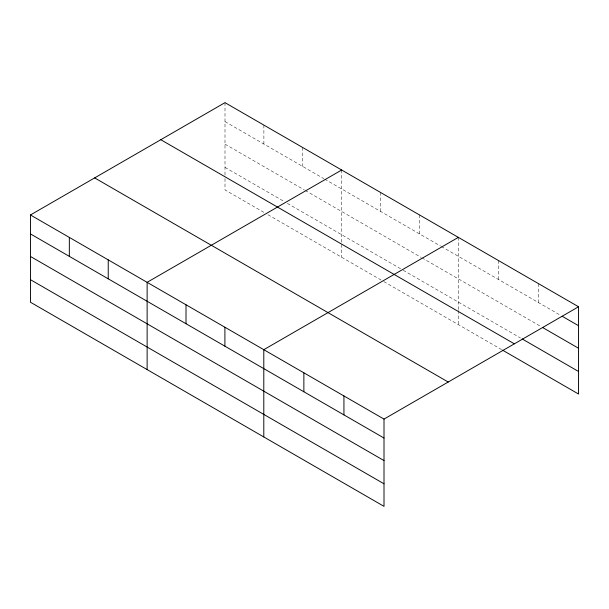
<?xml version="1.0" encoding="UTF-8"?>
<svg xmlns="http://www.w3.org/2000/svg" width="609" height="609" viewBox="0 0 609 609"><rect width="100%" height="100%" fill="white"/><g stroke="black" fill="none" stroke-linecap="round" stroke-linejoin="round"><path stroke-width="0.46" stroke-dasharray="3.04 2.28" d="M224.995 174.882L224.995 102.647M224.995 121.587L323.843 178.658M324.65 179.13L440.513 246.021M441.327 246.485L560.562 315.325M224.995 144.135L304.393 189.978M305.208 190.45L421.07 257.341M421.877 257.805L540.937 326.538M224.995 167.361L284.144 201.51M287.379 203.383L402.435 269.81M403.242 270.274L520.489 337.965M263.887 212.366L224.995 189.909L224.995 175.818M267.937 214.703L382.992 281.13M383.799 281.594L501.679 349.65M538.478 283.642L538.478 302.582M498.413 260.507L498.413 279.447M458.341 237.373L458.341 309.6M458.341 310.537L458.341 324.627M419.449 214.916L419.449 233.856M380.556 192.459L380.556 211.407M341.664 170.01L341.664 257.272M302.78 147.553L302.78 166.501M263.887 125.104L263.887 144.044"/><path stroke-width="0.91" d="M30.45 214.969L384.005 419.091L384.005 506.353L30.45 302.231L30.45 214.969L224.995 102.647L578.55 306.769L578.55 394.031L502.501 350.122M341.664 170.01L147.127 282.325L147.127 369.587M458.341 237.373L263.796 349.688L263.796 436.95M384.005 419.091L578.55 306.769M562.198 316.269L578.55 325.716M542.566 327.49L578.55 348.257M522.126 338.909L578.55 371.49M160.791 139.712L514.354 343.834M94.646 177.904L448.209 382.026M30.45 233.909L384.005 438.031M30.45 256.458L384.005 460.579M30.45 279.683L384.005 483.805M343.933 395.957L343.933 414.896M303.868 372.822L303.868 391.762M224.904 327.239L224.904 346.178M186.011 304.782L186.011 323.722M108.235 259.876L108.235 278.815M69.342 237.419L69.342 256.366"/></g></svg>
